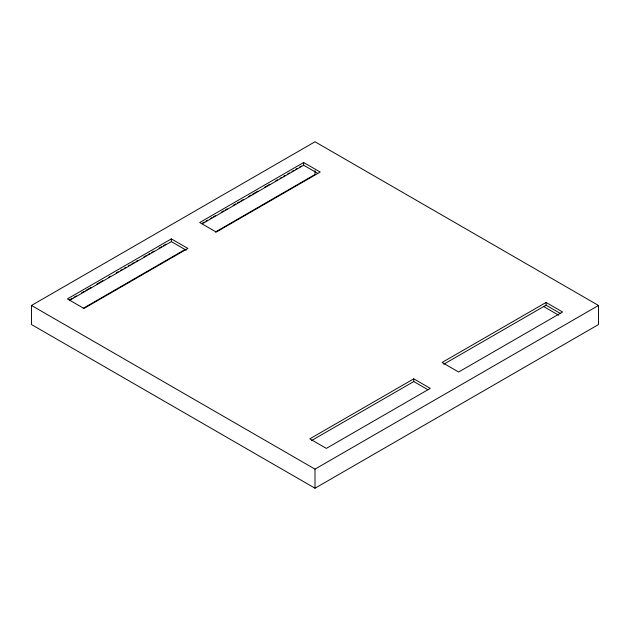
<?xml version="1.0" encoding="UTF-8"?>
<svg xmlns="http://www.w3.org/2000/svg" width="630" height="630" viewBox="0 0 630 630"><rect width="100%" height="100%" fill="white"/><g stroke="black" fill="none" stroke-linecap="round" stroke-linejoin="round"><path stroke-width="0.94" d="M31.5 305.455L315 141.774L598.5 305.455L598.5 324.544L315 488.226L31.5 324.544L31.5 305.455L315 469.13L598.5 305.455M171.36 238.888L67.41 298.904L83.947 308.456L187.897 248.441L171.36 238.888L171.36 241.621L69.969 300.156M303.66 162.508L199.71 222.524L216.248 232.068L320.197 172.053L303.66 162.508L303.66 165.233L202.269 223.776M69.607 299.817L72.166 298.344M73.867 297.36L76.427 295.88M81.538 292.926L84.097 291.454M85.798 290.469L90.909 287.516M96.878 284.075L102.84 280.634M108.801 277.192L110.51 276.208M116.471 272.759L118.18 271.774M120.732 270.301L122.44 269.317M124.141 268.333L125.843 267.348M128.402 265.876L130.103 264.891M131.812 263.907L134.363 262.434M136.072 261.45L137.773 260.466M143.734 257.016L146.294 255.544M147.995 254.559L149.704 253.575M151.405 252.591L153.964 251.118M159.075 248.165L161.634 246.692M163.335 245.708L165.895 244.227M202.529 223.075L204.23 222.091M205.939 221.106L207.64 220.122M210.2 218.649L211.9 217.665M213.609 216.681L215.31 215.696M221.272 212.255L223.831 210.782M225.532 209.798L227.241 208.814M233.202 205.364L235.762 203.892M237.463 202.907L239.164 201.923M240.873 200.939L243.424 199.466M248.543 196.513L251.094 195.04M252.803 194.056L257.914 191.103M264.726 187.165L269.845 184.212M275.806 180.771L277.507 179.786M280.066 178.314L281.767 177.329M283.476 176.345L285.177 175.361M287.737 173.888L289.438 172.904M291.997 171.423L293.698 170.439M295.399 169.454L297.108 168.47M299.659 166.997L301.368 166.013M83.239 308.314L185.488 249.283M215.31 232.068L315 174.51L315 170.659M413.752 378.835L309.802 438.85L326.34 448.395L430.29 388.379L413.752 378.835L413.752 381.559L311.503 440.591M546.053 302.455L442.102 362.463L458.64 372.015L562.59 312L546.053 302.455L546.053 305.18L443.803 364.211M303.66 165.233L317.717 173.352M546.053 305.18L560.109 313.291M543.351 306.345L558.684 315.205M171.36 241.621L186.244 250.212M413.752 381.559L427.809 389.679M315 469.13L315 488.226"/></g></svg>
